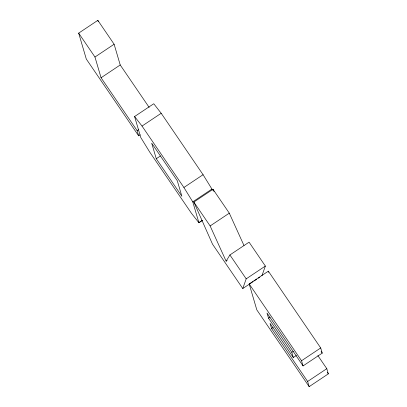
<?xml version="1.0" encoding="UTF-8"?>
<svg xmlns="http://www.w3.org/2000/svg" width="407" height="407" viewBox="0 0 407 407"><rect width="100%" height="100%" fill="white"/><g stroke="black" fill="none" stroke-linecap="round" stroke-linejoin="round"><path stroke-width="0.61" d="M193.849 202.06L212.525 244.185L242.77 288.548L246.199 278.846L265.359 266.056L249.074 242.17L229.909 254.96L226.124 261.182L210.134 225.951L193.849 202.06L213.009 189.275L229.299 213.161L243.976 245.507M261.935 275.758L265.359 266.056M140.206 134.798L138.65 135.836L86.299 59.051L78.673 33.14L97.838 20.35L114.123 44.236L120.223 64.967L149.15 107.387M138.65 135.836L137.128 130.652L101.063 77.757L94.963 57.026L114.123 44.236M101.063 77.757L120.223 64.967M202.544 220.345L198.921 222.766L191.534 213.4L149.654 151.974L140.751 137.449L134.595 116.534L153.76 103.744L161.192 113.273L203.073 174.7L211.93 189.072L212.281 190.267M134.595 116.534L142.028 126.058L161.192 113.273M137.128 130.652L138.68 129.614M156.273 158.735L151.699 143.188L177.289 180.723L181.868 196.271L156.273 158.735L160.414 155.967M198.921 222.766L192.765 201.862L183.908 187.485L203.073 174.7M192.765 201.862L211.93 189.072M198.83 222.634L201.938 220.558M210.134 225.951L229.299 213.161M226.124 261.182L227.157 260.49M317.872 355.586L326.801 368.681L328.327 373.86L309.162 386.65L256.812 309.864L249.186 283.954L268.35 271.164L320.701 347.949L322.227 353.134L303.062 365.918L266.997 313.024L268.523 318.208L291.788 352.335L293.315 357.514L296.423 355.443M242.77 288.548L253.129 281.634M254.166 280.942L256.756 279.217M258.308 278.179L259.864 277.142M268.523 318.208L270.075 317.17M309.162 386.65L307.636 381.466L271.576 328.571L273.128 327.533M291.788 352.335L293.345 351.297M303.062 365.918L301.536 360.739L320.701 347.949M307.636 381.466L326.801 368.681M321.154 351.562L322.227 353.134M327.259 372.293L328.327 373.86M78.673 33.14L94.963 57.026M142.028 126.058L183.908 187.485M229.909 254.96L246.199 278.846M249.186 283.954L301.536 360.739M293.315 357.514L270.05 323.392L271.576 328.571M213.009 189.275L214.031 191.58M268.35 271.164L268.701 272.369M97.838 20.35L98.194 21.556"/></g></svg>
